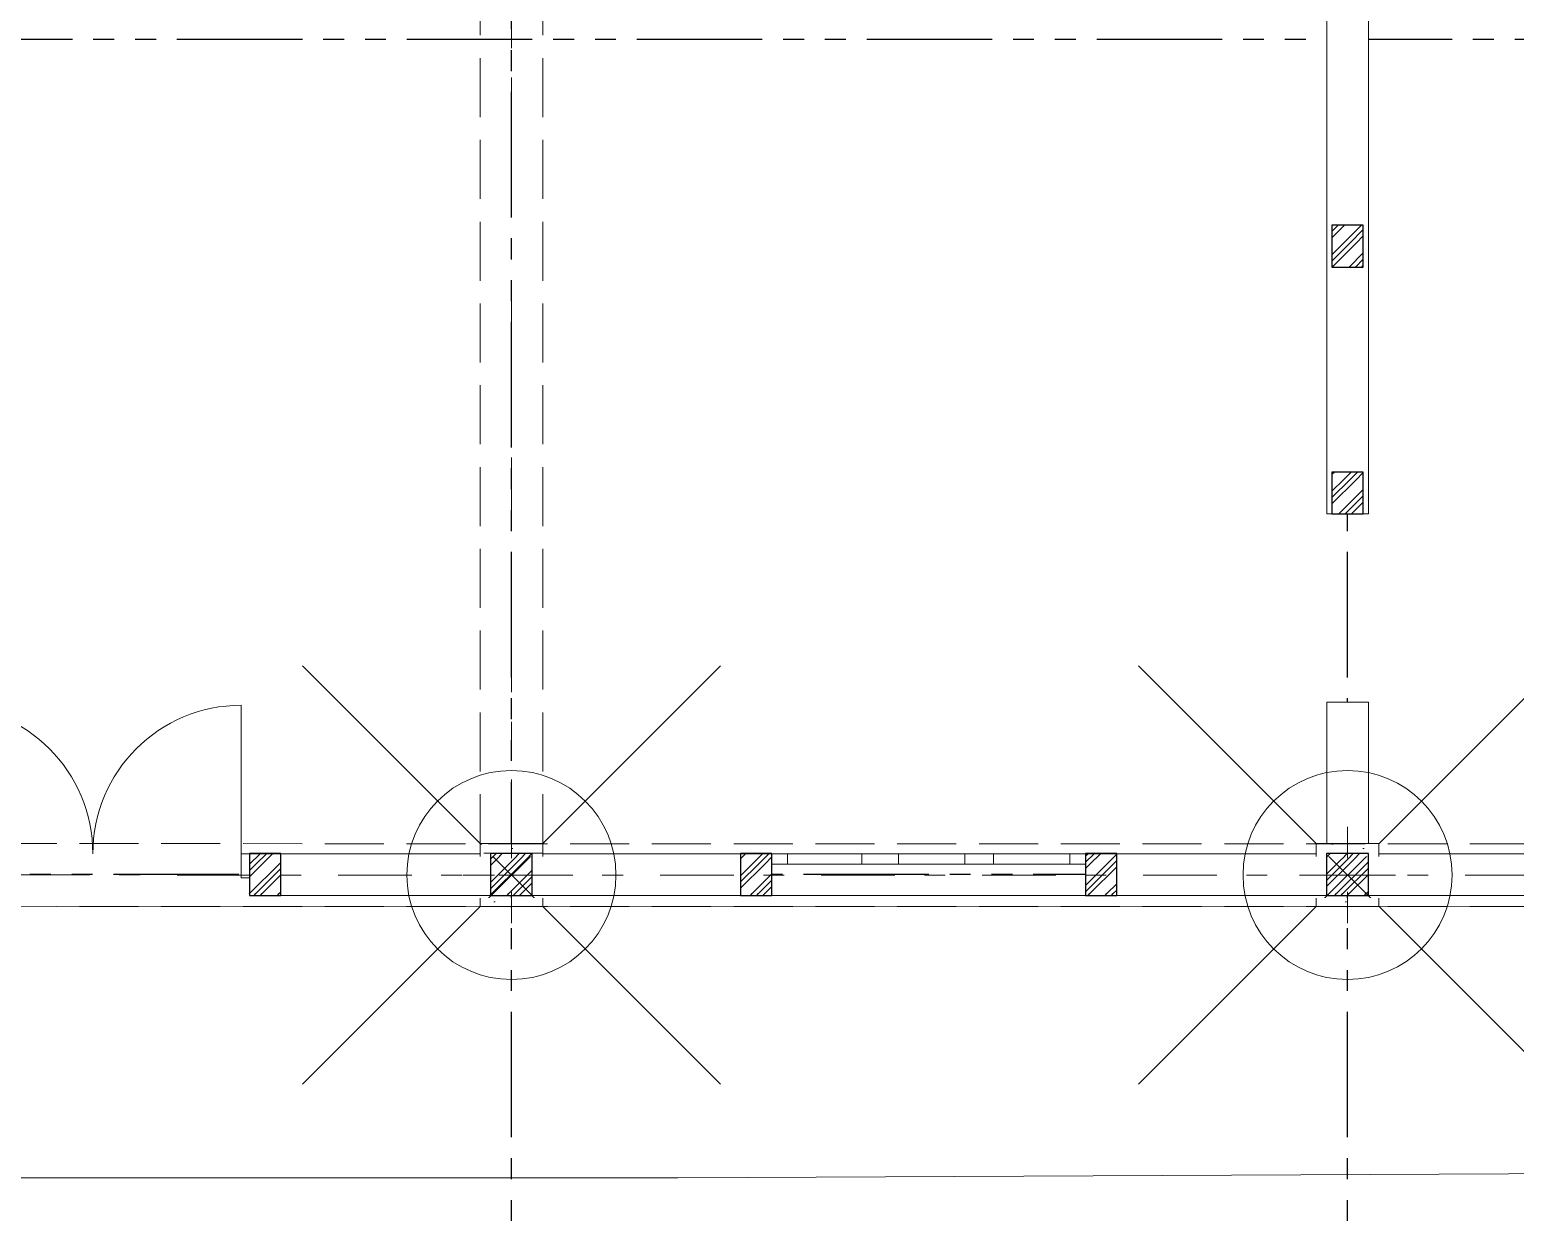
# Model space of a CAD drawing. Header units: metres. Extents: x -10.7 to 26.1, y -10.1 to 21.3.
# Drawn here: x 9.7 to 16.8, y -1.65 to 4.04 of the extents above; entities that cross this region are included whole.
import ezdxf

# ---------------------------------------------------------------- set-up
doc = ezdxf.new("R2010")
doc.units = ezdxf.units.M
doc.header["$MEASUREMENT"] = 0
doc.header["$PDMODE"] = 35
for name, pattern in [('Xref_Arq. PA$0$Línea Oculta', [0.391222, 0.282222, -0.109]), ('Xref_Arq. PA$0$Punto & Raya', [0.670278, 0.352778, -0.176389, 0, -0.141111]), ('Xref_Arq. PA$0$Wipeout_Contour', [1, 0, -1]), ('Xref_Ejes$0$ACAD_ISO05W100', [33, 24, -3, 0, -3, 0, -3])]:
    doc.linetypes.add(name, pattern=pattern)
for name, color, linetype in [('Xref_Arq. PA$0$Estructura - Forjados', 7, 'Continuous'), ('Xref_Arq. PA$0$Estructura - Muros', 7, 'Continuous'), ('Xref_Arq. PA$0$Estructura - Vigas y Pilares', 7, 'Continuous'), ('Xref_Arq. PA$0$Puertas ArchiCAD', 7, 'Continuous'), ('Xref_Arq. PA$0$Ventanas ArchiCAD', 7, 'Continuous'), ('Xref_Castillos PA$0$COLUM. PB', 140, 'Continuous'), ('Xref_Ejes$0$00-EJES', 1, 'Xref_Ejes$0$ACAD_ISO05W100')]:
    doc.layers.add(name, color=color, linetype=linetype)
for name, color, linetype, lineweight in [('Xref_Arq. PA$0$Estructura - Forjados_Pluma_Nº__1', 7, 'Continuous', 13), ('Xref_Arq. PA$0$Estructura - Muros_Pluma_Nº__1', 7, 'Continuous', 13), ('Xref_Arq. PA$0$Estructura - Vigas y Pilares_Pluma_Nº__20', 1, 'Continuous', 0), ('Xref_Arq. PA$0$Estructura - Vigas y Pilares_Pluma_Nº__28', 7, 'Continuous', 18), ('Xref_Arq. PA$0$Puertas ArchiCAD_Pluma_Nº__1', 7, 'Continuous', 13), ('Xref_Arq. PA$0$Puertas ArchiCAD_Pluma_Nº__23', 7, 'Continuous', 18), ('Xref_Arq. PA$0$Ventanas ArchiCAD_Pluma_Nº__1', 7, 'Continuous', 13), ('Xref_Arq. PA$0$Ventanas ArchiCAD_Pluma_Nº__23', 7, 'Continuous', 18)]:
    doc.layers.add(name, color=color, linetype=linetype, lineweight=lineweight)
for name, color, linetype, lineweight, true_color in [('Xref_Arq. PA$0$Estructura - Vigas y Pilares_Pluma_Nº__170', 7, 'Continuous', 13, 0x9f9f00), ('Xref_Arq. PA$0$Estructura - Vigas y Pilares_Pluma_Nº__69', 7, 'Continuous', 13, 0x6a6a6a), ('Xref_Arq. PA$0$Estructura - Vigas y Pilares_Pluma_Nº__90', 7, 'Continuous', 13, 0x6a6a6a), ('Xref_Arq. PA$0$Puertas ArchiCAD_Pluma_Nº__3', 7, 'Continuous', 18, 0xff6600), ('Xref_Arq. PA$0$Ventanas ArchiCAD_Pluma_Nº__3', 7, 'Continuous', 18, 0xff6600)]:
    doc.layers.add(name, color=color, linetype=linetype, lineweight=lineweight, true_color=true_color)
pattern_1 = [(0, (0, 0), (0, 0.62354), [0.06, -0.3]), (0, (0.18, 0.3118), (0, 0.62354), [0.06, -0.3]), (60, (0, 0), (-0.54, 0.31177), [0.06, -0.3]), (60, (0.36, 0), (-0.54, 0.31177), [0.06, -0.3]), (120, (0.06, 0), (0.54, 0.31177), [0.06, -0.3]), (120, (0.42, 0), (0.54, 0.31177), [0.06, -0.3]), (0, (0, 0.06), (0, 0.12), [0, -0.12, 0, -0.18]), (45, (0.06, 0.06), (-0.0848528, 0.0848528), [0, -0.09, 0, -0.15])]

# ---------------------------------------------------------------- blocks, each defined once
blk = doc.blocks.new('Xref_Ejes')
at = {"layer": 'Xref_Ejes$0$00-EJES', "ltscale": 0.025}
for p, q in [((12, -8.9568), (12, 12.9873)), ((16, -8.9568), (16, 12.9873)), ((-5, 3.9958), (24.9967, 3.9958)), ((24.9967, 0), (-5, 0))]:
    blk.add_line(p, q, dxfattribs=at)
blk = doc.blocks.new('*U567')
at = {"ltscale": 0.025}
h = blk.add_hatch(dxfattribs=at)
h.set_pattern_fill('GOST_GROUND', color=4, scale=0.01)
h.set_pattern_definition([(45, (4e-16, 0.05), (0.14142, 0), [0.2]), (45, (0.03, 0.05), (0.14142, 0), [0.2]), (45, (0.06, 0.05), (0.14142, 0), [0.2])])
h.paths.add_polyline_path([(-0.075, -0.075), (0.075, -0.075), (0.075, 0.125), (-0.075, 0.125)])
at = {"color": 4, "linetype": 'ByBlock', "ltscale": 0.025}
blk.add_lwpolyline([(-0.075, -0.075), (0.075, -0.075), (0.075, 0.125), (-0.075, 0.125)], close=True, dxfattribs=at)
blk = doc.blocks.new('*U564')
at = {"ltscale": 0.025}
h = blk.add_hatch(dxfattribs=at)
h.set_pattern_fill('GOST_GROUND', color=4, scale=0.01)
h.set_pattern_definition([(45, (0.25, 0.05), (0.14142, 0), [0.2]), (45, (0.28, 0.05), (0.14142, 0), [0.2]), (45, (0.31, 0.05), (0.14142, 0), [0.2])])
h.paths.add_polyline_path([(0.025, -0.075), (0.225, -0.075), (0.225, 0.125), (0.025, 0.125)])
at = {"color": 4, "linetype": 'ByBlock', "ltscale": 0.025}
blk.add_lwpolyline([(0.025, -0.075), (0.225, -0.075), (0.225, 0.125), (0.025, 0.125)], close=True, dxfattribs=at)
blk = doc.blocks.new('Xref_Castillos PA')
at = {"layer": 'Xref_Castillos PA$0$COLUM. PB', "ltscale": 0.025}
for name, p in [('*U567', (16.0003, 2.9807)), ('*U567', (16.0003, 1.8)), ('*U567', (10.8228, -0.025)), ('*U564', (11.875, -0.025)), ('*U567', (13.1715, -0.025)), ('*U567', (14.8215, -0.025)), ('*U564', (15.875, -0.025))]:
    blk.add_blockref(name, p, dxfattribs=at)
blk = doc.blocks.new('Xref_Arq. PA$0$Forjado_1', base_point=(10.7514, 8.8621))
at = {"layer": 'Xref_Arq. PA$0$Estructura - Forjados_Pluma_Nº__1', "linetype": 'Continuous', "flags": 128}
blk.add_lwpolyline([(10.7514, 8.8621), (10.7514, 7.6041), (2.1415, 7.5638), (2.1415, 7.5641), (-6.8514, 7.5641), (-6.8512, 8.8619)], close=True, dxfattribs=at)
blk = doc.blocks.new('Xref_Arq. PA$0$Muro_2', base_point=(5.4954, 9.1619))
at = {"color": 254, "linetype": 'Xref_Arq. PA$0$Wipeout_Contour', "lineweight": 0, "ltscale": 67.771684}
blk.add_wipeout([(5.246, 17.9202), (5.2458, 14.2002), (5.4458, 14.2002), (5.446, 17.9202)], dxfattribs=at).dxf.layer = 'Xref_Arq. PA$0$Estructura - Muros'
at = {"color": 254, "linetype": 'Xref_Arq. PA$0$Wipeout_Contour', "lineweight": 0, "ltscale": 52.702908}
blk.add_wipeout([(5.2457, 10.739), (5.4457, 10.739), (5.4458, 13.3002), (5.2458, 13.3002)], dxfattribs=at).dxf.layer = 'Xref_Arq. PA$0$Estructura - Muros'
at = {"color": 254, "linetype": 'Xref_Arq. PA$0$Wipeout_Contour', "lineweight": 0, "ltscale": 43.720134}
blk.add_wipeout([(5.2456, 9.839), (5.2456, 9.1619), (5.4456, 9.1619), (5.4456, 9.839)], dxfattribs=at).dxf.layer = 'Xref_Arq. PA$0$Estructura - Muros'
at = {"layer": 'Xref_Arq. PA$0$Estructura - Muros_Pluma_Nº__1', "linetype": 'Continuous'}
for p, q in [((5.2458, 14.2002), (5.4458, 14.2002)), ((5.2458, 13.3002), (5.4458, 13.3002)), ((5.2457, 10.739), (5.4457, 10.739)), ((5.2456, 9.839), (5.4456, 9.839))]:
    blk.add_line(p, q, dxfattribs=at)
at = {"layer": 'Xref_Arq. PA$0$Estructura - Muros_Pluma_Nº__1', "linetype": 'Continuous', "flags": 128}
for points in [[(5.246, 17.9202), (5.2458, 14.2002)], [(5.446, 17.9202), (5.246, 17.9202)], [(5.4458, 14.2002), (5.446, 17.9202)], [(5.2458, 13.3002), (5.2457, 10.739)], [(5.4457, 10.739), (5.4458, 13.3002)], [(5.2456, 9.839), (5.2456, 9.1619)], [(5.4456, 9.1619), (5.4456, 9.839)], [(5.2456, 9.1619), (5.4456, 9.1619)]]:
    blk.add_lwpolyline(points, dxfattribs=at)
blk = doc.blocks.new('Xref_Arq. PA$0$Ventana Triple 17')
at = {"layer": 'Xref_Arq. PA$0$Ventanas ArchiCAD_Pluma_Nº__1', "linetype": 'Continuous'}
for p, q in [((-0.75, 0), (-0.75, -0.05)), ((0.75, 0), (0.75, -0.05))]:
    blk.add_line(p, q, dxfattribs=at)
at = {"layer": 'Xref_Arq. PA$0$Ventanas ArchiCAD_Pluma_Nº__23', "linetype": 'Continuous'}
for p, q in [((-0.75, 0), (-0.675, 0)), ((-0.675, 0), (-0.675, -0.05)), ((-0.3094, -0.05), (-0.3094, 0)), ((-0.3094, 0), (-0.2414, 0)), ((-0.2414, 0), (-0.1734, 0)), ((-0.1734, 0), (-0.1734, -0.05)), ((0.1447, -0.05), (0.1447, 0)), ((0.1447, 0), (0.2322, 0)), ((0.2322, 0), (0.3197, 0)), ((0.3197, 0), (0.3197, -0.05)), ((0.675, -0.05), (0.675, 0)), ((0.675, 0), (0.75, 0)), ((-0.675, -0.05), (-0.75, -0.05)), ((-0.2414, -0.05), (-0.3094, -0.05)), ((-0.1734, -0.05), (-0.2414, -0.05)), ((0.2322, -0.05), (0.1447, -0.05)), ((0.3197, -0.05), (0.2322, -0.05)), ((0.75, -0.05), (0.675, -0.05))]:
    blk.add_line(p, q, dxfattribs=at)
at = {"layer": 'Xref_Arq. PA$0$Ventanas ArchiCAD_Pluma_Nº__3', "linetype": 'Continuous'}
for p, q in [((-0.75, 0), (0.75, 0)), ((-0.675, 0), (-0.3094, 0)), ((-0.1734, 0), (0.1447, 0)), ((0.3197, 0), (0.675, 0)), ((-0.3094, -0.05), (-0.675, -0.05)), ((0.1447, -0.05), (-0.1734, -0.05)), ((0.675, -0.05), (0.3197, -0.05)), ((-0.75, -0.2), (0.75, -0.2))]:
    blk.add_line(p, q, dxfattribs=at)
blk = doc.blocks.new('Xref_Arq. PA$0$Puerta Doble 17')
at = {"layer": 'Xref_Arq. PA$0$Puertas ArchiCAD_Pluma_Nº__1', "linetype": 'Continuous'}
for p, q in [((-0.75, 0), (-0.787, 0)), ((-0.75, 0), (-0.75, -0.115)), ((0.75, 0), (0.75, -0.115)), ((0.75, 0), (0.787, 0)), ((-0.75, -0.115), (-0.75, -0.2)), ((0.75, -0.115), (0.75, -0.2)), ((-0.75, -0.2), (-0.787, -0.2)), ((0.75, -0.2), (0.787, -0.2))]:
    blk.add_line(p, q, dxfattribs=at)
at = {"layer": 'Xref_Arq. PA$0$Puertas ArchiCAD_Pluma_Nº__23', "linetype": 'Continuous'}
for p, q in [((-0.71, 0), (-0.75, 0)), ((-0.75, 0), (-0.75, -0.115)), ((-0.71, -0.115), (-0.71, 0)), ((0.75, 0), (0.71, 0)), ((0.71, 0), (0.71, -0.115)), ((0.75, -0.115), (0.75, 0)), ((-0.75, -0.115), (-0.71, -0.115)), ((0.71, -0.115), (0.75, -0.115))]:
    blk.add_line(p, q, dxfattribs=at)
at = {"layer": 'Xref_Arq. PA$0$Puertas ArchiCAD_Pluma_Nº__3', "linetype": 'Continuous'}
for p, q in [((-0.71, 0), (-0.71, 0.71)), ((0.71, 0), (0.71, 0.71))]:
    blk.add_line(p, q, dxfattribs=at)
for centre, start, end in [((-0.71, 0), 0, 90), ((0.71, 0), 90, 180)]:
    blk.add_arc(centre, 0.71, start, end, dxfattribs=at)
blk = doc.blocks.new('Xref_Arq. PA$0$Muro_6', base_point=(-6.5054, 8.9011))
at = {"color": 254, "linetype": 'Xref_Arq. PA$0$Wipeout_Contour', "lineweight": 0, "ltscale": 55.21447}
blk.add_wipeout([(0.0932, 8.9139), (2.5919, 8.9139), (2.5919, 9.0639), (2.5919, 9.1139), (0.0932, 9.1139), (0.0932, 8.9989)], dxfattribs=at).dxf.layer = 'Xref_Arq. PA$0$Estructura - Muros'
at = {"color": 254, "linetype": 'Xref_Arq. PA$0$Wipeout_Contour', "lineweight": 0, "ltscale": 63.079074}
blk.add_wipeout([(4.0919, 8.9139), (6.5237, 8.9139), (6.5237, 8.9989), (6.5237, 9.1139), (4.0919, 9.1139), (4.0919, 9.0639)], dxfattribs=at).dxf.layer = 'Xref_Arq. PA$0$Estructura - Muros'
at = {"layer": 'Xref_Arq. PA$0$Estructura - Muros_Pluma_Nº__1', "linetype": 'Continuous'}
for p, q in [((0.0932, 9.1139), (0.1302, 9.1139)), ((0.0932, 9.1139), (0.0932, 8.9989)), ((0.0932, 8.9989), (0.0932, 8.9139)), ((0.0932, 8.9139), (0.1302, 8.9139))]:
    blk.add_line(p, q, dxfattribs=at)
at = {"layer": 'Xref_Arq. PA$0$Estructura - Muros_Pluma_Nº__1', "linetype": 'Continuous', "flags": 128}
for points in [[(2.5919, 9.1139), (0.0932, 9.1139)], [(6.5237, 9.1139), (4.0919, 9.1139)], [(0.0932, 8.9139), (2.5919, 8.9139)], [(4.0919, 8.9139), (6.5237, 8.9139)]]:
    blk.add_lwpolyline(points, dxfattribs=at)
at = {"layer": 'Xref_Arq. PA$0$Puertas ArchiCAD', "linetype": 'Continuous', "xscale": -1}
blk.add_blockref('Xref_Arq. PA$0$Puerta Doble 17', (-0.6568, 9.1139), dxfattribs=at)
at = {"layer": 'Xref_Arq. PA$0$Ventanas ArchiCAD', "color": 251, "linetype": 'Continuous', "lineweight": 13, "true_color": 0x6a6a6a, "xscale": -1}
blk.add_blockref('Xref_Arq. PA$0$Ventana Triple 17', (3.3419, 9.1139), dxfattribs=at)
blk.add_blockref('Xref_Arq. PA$0$Ventana Triple 17', (3.3419, 9.1139), dxfattribs=at)
blk = doc.blocks.new('Xref_Arq. PA$0$Pilar_6', base_point=(1.3454, 9.0119))
at = {"layer": 'Xref_Arq. PA$0$Estructura - Vigas y Pilares_Pluma_Nº__20', "linetype": 'Continuous'}
for p, q in [((1.2654, 9.0119), (1.1154, 9.0119)), ((1.4254, 9.0119), (1.5754, 9.0119))]:
    blk.add_line(p, q, dxfattribs=at)
blk.add_point((1.3454, 9.0119), dxfattribs=at)
at = {"color": 254, "linetype": 'Xref_Arq. PA$0$Wipeout_Contour', "lineweight": 0, "ltscale": 36.973664}
blk.add_wipeout([(1.1954, 9.1011), (1.4954, 9.1011), (1.4954, 9.1619), (1.1954, 9.1619)], dxfattribs=at).dxf.layer = 'Xref_Arq. PA$0$Estructura - Vigas y Pilares'
at = {"color": 254, "linetype": 'Xref_Arq. PA$0$Wipeout_Contour', "lineweight": 0, "ltscale": 35.986308}
blk.add_wipeout([(1.1954, 8.8619), (1.4954, 8.8619), (1.4954, 8.9011), (1.1954, 8.9011)], dxfattribs=at).dxf.layer = 'Xref_Arq. PA$0$Estructura - Vigas y Pilares'
at = {"layer": 'Xref_Arq. PA$0$Estructura - Vigas y Pilares_Pluma_Nº__170', "linetype": 'Continuous'}
h = blk.add_hatch(dxfattribs=at)
h.set_pattern_fill('HORMIGÓN_ARMADO', color=256, style=0, pattern_type=2)
h.set_pattern_definition(pattern_1)
h.paths.add_polyline_path([(1.1954, 9.1011), (1.4954, 9.1011), (1.4954, 9.1619), (1.1954, 9.1619)])
h = blk.add_hatch(dxfattribs=at)
h.set_pattern_fill('HORMIGÓN_ARMADO', color=256, style=0, pattern_type=2)
h.set_pattern_definition(pattern_1)
h.paths.add_polyline_path([(1.1954, 8.8619), (1.4954, 8.8619), (1.4954, 8.9011), (1.1954, 8.9011)])
at = {"layer": 'Xref_Arq. PA$0$Estructura - Vigas y Pilares_Pluma_Nº__20', "linetype": 'Continuous'}
for p, q in [((1.3454, 9.0919), (1.3454, 9.2419)), ((1.3454, 8.9319), (1.3454, 8.7819))]:
    blk.add_line(p, q, dxfattribs=at)
at = {"layer": 'Xref_Arq. PA$0$Estructura - Vigas y Pilares_Pluma_Nº__28', "linetype": 'Continuous'}
for p, q in [((1.4954, 9.1619), (1.1954, 9.1619)), ((1.1954, 9.1619), (1.1954, 9.1011)), ((1.4954, 9.1011), (1.4954, 9.1619)), ((1.1954, 8.9011), (1.1954, 8.8619)), ((1.4954, 8.8619), (1.4954, 8.9011)), ((1.1954, 8.8619), (1.4954, 8.8619))]:
    blk.add_line(p, q, dxfattribs=at)
blk = doc.blocks.new('Xref_Arq. PA$0$Pilar_7', base_point=(5.3454, 9.0119))
at = {"layer": 'Xref_Arq. PA$0$Estructura - Vigas y Pilares_Pluma_Nº__20', "linetype": 'Continuous'}
for p, q in [((5.2654, 9.0119), (5.1154, 9.0119)), ((5.4254, 9.0119), (5.5754, 9.0119))]:
    blk.add_line(p, q, dxfattribs=at)
blk.add_point((5.3454, 9.0119), dxfattribs=at)
at = {"color": 254, "linetype": 'Xref_Arq. PA$0$Wipeout_Contour', "lineweight": 0, "ltscale": 42.359519}
blk.add_wipeout([(5.1954, 9.1619), (5.1954, 9.1011), (5.4954, 9.1011), (5.4954, 9.1619)], dxfattribs=at).dxf.layer = 'Xref_Arq. PA$0$Estructura - Vigas y Pilares'
at = {"color": 254, "linetype": 'Xref_Arq. PA$0$Wipeout_Contour', "lineweight": 0, "ltscale": 41.500972}
blk.add_wipeout([(5.1954, 8.8619), (5.4954, 8.8619), (5.4954, 8.9011), (5.1954, 8.9011)], dxfattribs=at).dxf.layer = 'Xref_Arq. PA$0$Estructura - Vigas y Pilares'
at = {"layer": 'Xref_Arq. PA$0$Estructura - Vigas y Pilares_Pluma_Nº__170', "linetype": 'Continuous'}
h = blk.add_hatch(dxfattribs=at)
h.set_pattern_fill('HORMIGÓN_ARMADO', color=256, style=0, pattern_type=2)
h.set_pattern_definition(pattern_1)
h.paths.add_polyline_path([(5.1954, 9.1619), (5.1954, 9.1011), (5.4954, 9.1011), (5.4954, 9.1619)])
h = blk.add_hatch(dxfattribs=at)
h.set_pattern_fill('HORMIGÓN_ARMADO', color=256, style=0, pattern_type=2)
h.set_pattern_definition(pattern_1)
h.paths.add_polyline_path([(5.1954, 8.8619), (5.4954, 8.8619), (5.4954, 8.9011), (5.1954, 8.9011)])
at = {"layer": 'Xref_Arq. PA$0$Estructura - Vigas y Pilares_Pluma_Nº__20', "linetype": 'Continuous'}
for p, q in [((5.3454, 9.0919), (5.3454, 9.2419)), ((5.3454, 8.9319), (5.3454, 8.7819))]:
    blk.add_line(p, q, dxfattribs=at)
at = {"layer": 'Xref_Arq. PA$0$Estructura - Vigas y Pilares_Pluma_Nº__28', "linetype": 'Continuous'}
for p, q in [((5.1954, 9.1619), (5.1954, 9.1011)), ((5.4954, 9.1619), (5.1954, 9.1619)), ((5.4954, 9.1011), (5.4954, 9.1619)), ((5.1954, 8.9011), (5.1954, 8.8619)), ((5.4954, 8.8619), (5.4954, 8.9011)), ((5.1954, 8.8619), (5.4954, 8.8619))]:
    blk.add_line(p, q, dxfattribs=at)
blk = doc.blocks.new('Xref_Arq. PA$0$Viga_1', base_point=(9.3421, 9.01))
at = {"layer": 'Xref_Arq. PA$0$Estructura - Vigas y Pilares_Pluma_Nº__69', "linetype": 'Xref_Arq. PA$0$Punto & Raya'}
blk.add_line((9.3421, 9.01), (-10.6546, 9.0139), dxfattribs=at)
at = {"layer": 'Xref_Arq. PA$0$Estructura - Vigas y Pilares_Pluma_Nº__90', "linetype": 'Xref_Arq. PA$0$Línea Oculta'}
for p, q in [((9.3421, 9.16), (-10.6546, 9.1639)), ((9.3421, 8.86), (-10.6546, 8.8639))]:
    blk.add_line(p, q, dxfattribs=at)
blk = doc.blocks.new('Xref_Arq. PA$0$Viga_3', base_point=(1.3457, 9.116))
at = {"layer": 'Xref_Arq. PA$0$Estructura - Vigas y Pilares_Pluma_Nº__69', "linetype": 'Xref_Arq. PA$0$Punto & Raya'}
blk.add_line((1.3457, 9.116), (1.3457, 14.8627), dxfattribs=at)
at = {"layer": 'Xref_Arq. PA$0$Estructura - Vigas y Pilares_Pluma_Nº__90', "linetype": 'Xref_Arq. PA$0$Línea Oculta'}
for p, q in [((1.4957, 14.8627), (1.1957, 14.8627)), ((1.1957, 9.116), (1.1957, 14.8627)), ((1.4957, 9.116), (1.4957, 14.8627)), ((1.4957, 9.116), (1.1957, 9.116))]:
    blk.add_line(p, q, dxfattribs=at)
blk = doc.blocks.new('Xref_Arq. PA')
at = {"layer": 'Xref_Arq. PA$0$Estructura - Forjados', "linetype": 'Continuous'}
blk.add_blockref('Xref_Arq. PA$0$Forjado_1', (21.406, -0.1519), dxfattribs=at)
at = {"layer": 'Xref_Arq. PA$0$Estructura - Muros'}
blk.add_blockref('Xref_Arq. PA$0$Muro_2', (16.15, 0.1479), dxfattribs=at)
blk.add_blockref('Xref_Arq. PA$0$Muro_6', (4.1492, -0.1129), dxfattribs=at)
at = {"layer": 'Xref_Arq. PA$0$Estructura - Vigas y Pilares'}
for name, p in [('Xref_Arq. PA$0$Pilar_6', (12, -0.0021)), ('Xref_Arq. PA$0$Pilar_7', (16, -0.0021))]:
    blk.add_blockref(name, p, dxfattribs=at)
at = {"layer": 'Xref_Arq. PA$0$Estructura - Vigas y Pilares', "color": 251, "lineweight": 13, "true_color": 0x6a6a6a}
for name, p in [('Xref_Arq. PA$0$Viga_3', (12.0003, 0.1021)), ('Xref_Arq. PA$0$Viga_1', (19.9967, -0.004))]:
    blk.add_blockref(name, p, dxfattribs=at)

msp = doc.modelspace()

# ---------------------------------------------------------------- block references
msp.add_blockref('Xref_Ejes', (0, 0))

# ---------------------------------------------------------------- next in the draw order: block references
msp.add_blockref('Xref_Arq. PA', (0, 0))

# ---------------------------------------------------------------- next in the draw order: block references
msp.add_blockref('Xref_Castillos PA', (0, 0))

doc.saveas('drawing.dxf')
